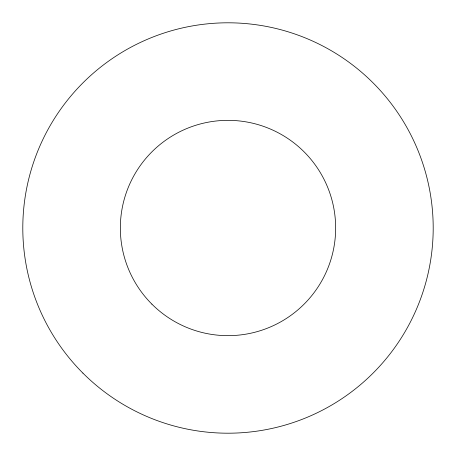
<?xml version="1.0" encoding="UTF-8"?>
<svg xmlns="http://www.w3.org/2000/svg" width="456" height="456" viewBox="0 0 456 456"><rect width="100%" height="100%" fill="white"/><g stroke="black" fill="none" stroke-linecap="round" stroke-linejoin="round"><path stroke-width="0.68" d="M82.901 373.099A205.2 205.2 0 0 0 426.206 281.107A205.2 205.2 0 0 0 174.893 29.794A205.2 205.2 0 0 0 82.901 373.099M151.876 304.123A107.65 107.65 0 0 0 331.985 255.862A107.65 107.65 0 0 0 200.138 124.015A107.65 107.65 0 0 0 151.876 304.123"/></g></svg>
